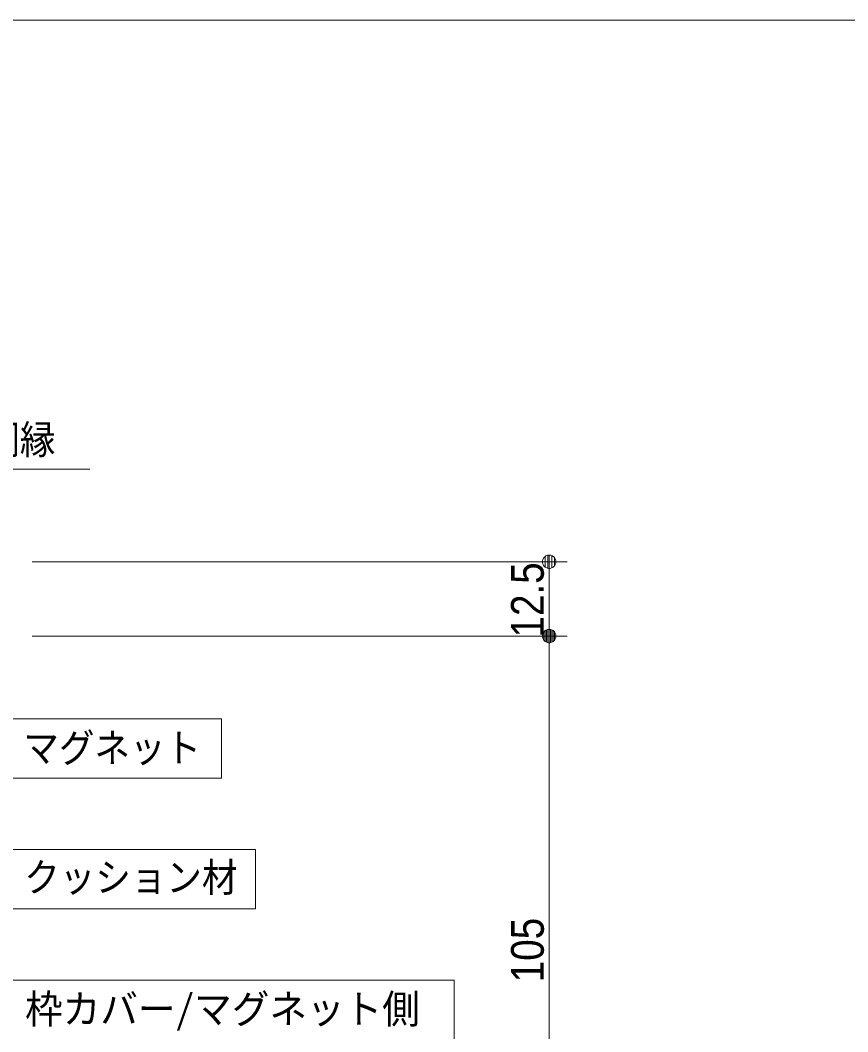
# Model space of a CAD drawing. Units: millimetres, scale not verified, with parts at other scales. Extents: x -4547 to 4547, y -2284 to 2284.
# Drawn here: x -1301 to -605, y 1227 to 2078 of the extents above; entities that cross this region are included whole.
import ezdxf
from ezdxf.enums import TextEntityAlignment as Align

# ---------------------------------------------------------------- set-up
doc = ezdxf.new("R2010")
doc.units = ezdxf.units.MM
doc.header["$LTSCALE"] = 20
for name, color, linetype, lineweight in [('0-1_0', 7, 'Continuous', 9), ('0-2_2寸法-1', 7, 'Continuous', 9), ('0-3_2寸法-3', 7, 'Continuous', 9), ('0-5_1図面枠', 7, 'Continuous', 9)]:
    doc.layers.add(name, color=color, linetype=linetype, lineweight=lineweight)
doc.styles.add('ＭＳ ゴシック', font='')
doc.styles.add('ＭＳ Ｐゴシック', font='')
doc.styles.get('ＭＳ ゴシック').set_extended_font_data('MS Gothic')
doc.styles.get('ＭＳ Ｐゴシック').set_extended_font_data('MS PGothic')

# ---------------------------------------------------------------- blocks, each defined once
blk = doc.blocks.new('_Dot')
at = {"layer": '0-1_0'}
for p, q in [((-10, 0), (-20, 0)), ((9.78, 2), (-9.78, 2)), ((7.99, 6), (-7.99, 6)), ((9.16, -3.98), (-9.16, -3.98)), ((6, -7.98), (-6, -7.98))]:
    blk.add_line(p, q, dxfattribs=at)
for points in [[(10, 0), (9.92, 1.25), (9.69, 2.49), (9.3, 3.68), (8.76, 4.82), (8.09, 5.88), (7.29, 6.85), (6.37, 7.71), (5.36, 8.44), (4.26, 9.05), (3.09, 9.51), (1.87, 9.82), (0.63, 9.98), (-0.63, 9.98), (-1.87, 9.82), (-3.09, 9.51), (-4.26, 9.05), (-5.36, 8.44), (-6.37, 7.71), (-7.29, 6.85), (-8.09, 5.88), (-8.76, 4.82), (-9.3, 3.68), (-9.69, 2.49), (-9.92, 1.25), (-10, 0), (0, 0)], [(-10, 0), (-9.92, -1.25), (-9.69, -2.49), (-9.3, -3.68), (-8.76, -4.82), (-8.09, -5.88), (-7.29, -6.85), (-6.37, -7.71), (-5.36, -8.44), (-4.26, -9.05), (-3.09, -9.51), (-1.87, -9.82), (-0.63, -9.98), (0.63, -9.98), (1.87, -9.82), (3.09, -9.51), (4.26, -9.05), (5.36, -8.44), (6.37, -7.71), (7.29, -6.85), (8.09, -5.88), (8.76, -4.82), (9.3, -3.68), (9.69, -2.49), (9.92, -1.25), (10, 0), (0, 0)]]:
    blk.add_lwpolyline(points, close=True, dxfattribs=at)
blk = doc.blocks.new('グループ-114')
at = {"layer": '0-5_1図面枠'}
blk.add_lwpolyline([(-60000, 41550), (60000, 41550), (60000, -41550), (-60000, -41550)], close=True, dxfattribs=at)
blk = doc.blocks.new('図面枠')
at = {"layer": '0-5_1図面枠'}
blk.add_blockref('グループ-114', (0, 0), dxfattribs=at)

msp = doc.modelspace()

# ---------------------------------------------------------------- linework, layer by layer
at = {"layer": '0-2_2寸法-1'}
for p, q in [((-1290.93, 1622), (-840.93, 1622)), ((-855.93, 1610.74), (-855.93, 1570.76)), ((-1290.93, 1559.5), (-840.93, 1559.5)), ((-1290.93, 1559.5), (-840.93, 1559.5)), ((-855.93, 1548.24), (-855.93, 1045.76))]:
    msp.add_line(p, q, dxfattribs=at)
at = {"layer": '0-3_2寸法-3'}
msp.add_lwpolyline([(-1242.54, 1700), (-1390.71, 1700), (-1498.94, 1512.53)], dxfattribs=at)
for points in [[(-1131.67, 1440), (-1315.63, 1440), (-1315.63, 1490), (-1131.67, 1490)], [(-1103.02, 1330), (-1315.63, 1330), (-1315.63, 1380), (-1103.02, 1380)], [(-935.9, 1220), (-1315.63, 1220), (-1315.63, 1270), (-935.9, 1270)]]:
    msp.add_lwpolyline(points, close=True, dxfattribs=at)

# ---------------------------------------------------------------- block references
at = {"layer": '0-2_2寸法-1', "xscale": 0.5627563, "yscale": 0.5627563}
for p, rotation in [((-855.93, 1622), 90), ((-855.93, 1559.5), 270), ((-855.93, 1559.5), 90)]:
    msp.add_blockref('_Dot', p, dxfattribs=dict(at, rotation=rotation))
at = {"layer": '0-5_1図面枠', "xscale": 0.05, "yscale": 0.05}
msp.add_blockref('図面枠', (-1340.62, 0), dxfattribs=at)

# ---------------------------------------------------------------- texts
at = {"layer": '0-2_2寸法-1', "style": 'ＭＳ Ｐゴシック', "width": 0.9}
for s, p in [('12.5', (-852.21, 1558.34)), ('105', (-852.21, 1268.33))]:
    msp.add_text(s, height=27.57, rotation=90, dxfattribs=at).set_placement(p, align=Align.BOTTOM_LEFT)
at = {"layer": '0-3_2寸法-3', "style": 'ＭＳ ゴシック'}
for s, height, width, p in [('下地胴縁', 24.34, 0.9, (-1390.98, 1705.32)), ('マグネット', 24.34, 0.9, (-1298.28, 1446.04)), ('クッション材', 24.34, 0.9, (-1297.54, 1337.11)), ('枠カバー/マグネット側', 24.41, 0.95, (-1296.87, 1226.33))]:
    msp.add_text(s, height=height, dxfattribs=dict(at, width=width)).set_placement(p, align=Align.BOTTOM_LEFT)

doc.saveas('drawing.dxf')
